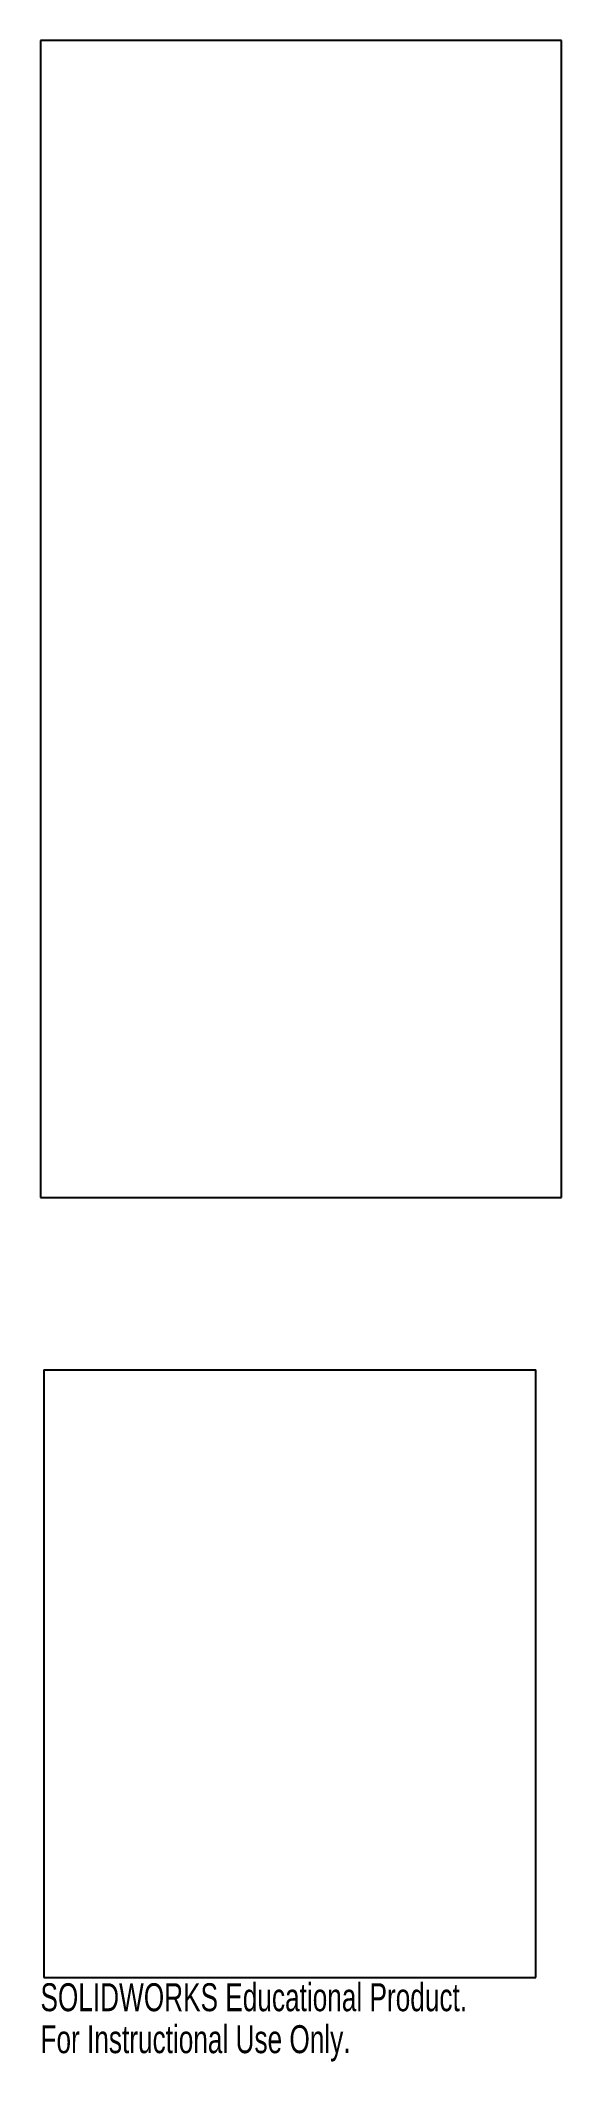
# Paper-space layout '_Top' of a CAD drawing. Header units: centimetres. Extents: x 63.8 to 72.8, y -139.3 to -104.4.
import ezdxf

# ---------------------------------------------------------------- set-up
doc = ezdxf.new("R2010")
doc.units = ezdxf.units.CM
doc.styles.add('SLDTEXTSTYLE0', font='TXT', dxfattribs={"width": 0.7})

psp = doc.layouts.new('_Top')

# ---------------------------------------------------------------- linework, layer by layer
at = {"color": 7, "linetype": 'Continuous', "lineweight": 25}
for p, q in [((72.799, -104.375), (63.799, -104.375)), ((63.799, -104.375), (63.799, -124.375)), ((72.799, -124.375), (72.799, -104.375)), ((63.799, -124.375), (72.799, -124.375)), ((63.857, -127.35), (63.857, -137.85)), ((63.857, -127.35), (72.357, -127.35)), ((72.357, -137.85), (72.357, -127.35)), ((63.857, -137.85), (72.357, -137.85))]:
    psp.add_line(p, q, dxfattribs=at)

# ---------------------------------------------------------------- texts
at = {"color": 7, "linetype": 'Continuous', "char_height": 0.48336, "attachment_point": 1, "style": 'SLDTEXTSTYLE0'}
for s, insert in [('SOLIDWORKS Educational Product.', (63.799, -137.952)), ('For Instructional Use Only.', (63.799, -138.677))]:
    psp.add_mtext(s, dxfattribs=dict(at, insert=insert))

doc.saveas('drawing.dxf')
